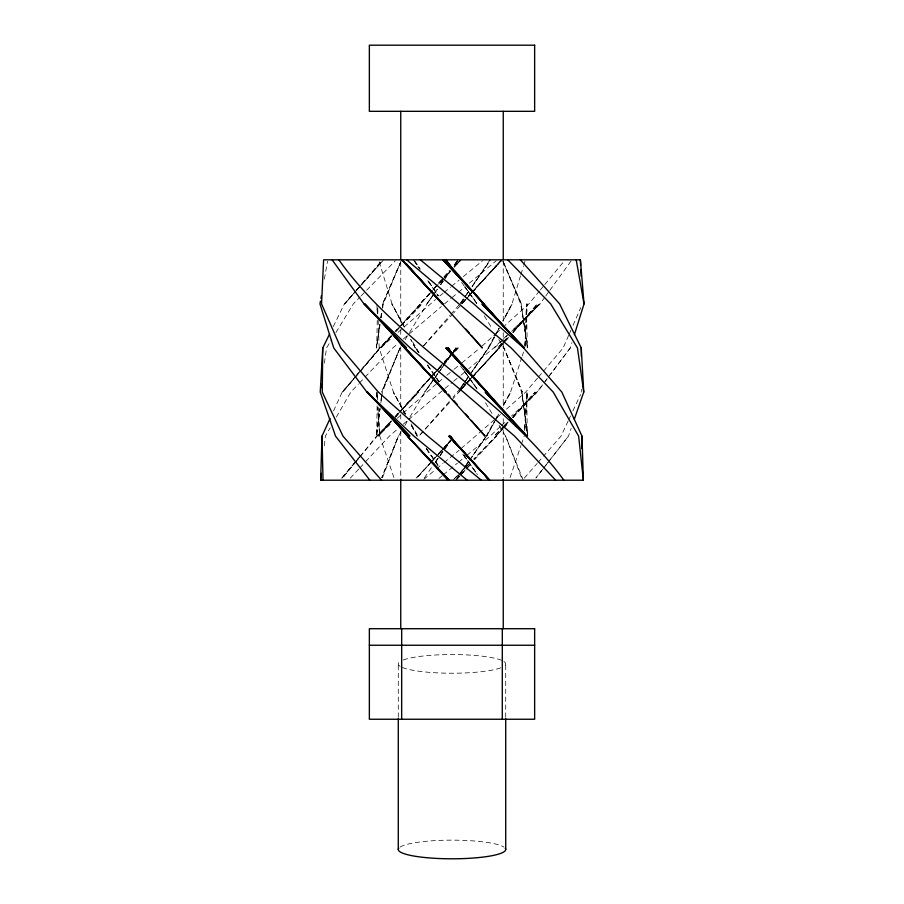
<?xml version="1.0" encoding="UTF-8"?>
<svg xmlns="http://www.w3.org/2000/svg" width="904" height="904" viewBox="0 0 904 904"><rect width="100%" height="100%" fill="white"/><g stroke="black" fill="none" stroke-linecap="round" stroke-linejoin="round"><path stroke-width="0.68" stroke-dasharray="4.52 3.39" d="M398.28 717.313L398.28 663.898M505.72 717.313L505.72 663.898M377.115 405.839L376.719 436.135L380.042 408.585L376.222 436.135L379.849 408.585M376.685 393.432L377.092 398.946L377.296 392.065L377.736 400.325M377.262 320.434L376.697 347.983L379.974 324.559L376.256 347.983L379.77 324.559M377.397 313.541L377.51 308.027M524.975 345.226L527.156 303.902L524.93 347.983L526.399 303.902L527.303 347.983L521.133 303.902L527.744 347.983L520.704 303.902L502.952 261.12L521.382 303.902L502.228 259.821M524.738 430.632L527.405 392.065L524.591 430.632L526.704 392.065L527.269 436.146M324.321 445.785L325.361 436.135L330.175 427.795M380.946 317.677L381.522 313.541M380.855 403.082L381.624 397.568M381.816 396.189L382.403 392.065L399.963 347.983L381.657 392.065L400.076 347.983M324.366 363.137L326.525 347.983L331.587 339.644M380.799 317.677L381.42 313.541M381.104 317.677L381.759 313.541M382.641 308.027L383.296 303.902L401.579 259.821M324.366 279.099L327.542 261.2M520.523 275.844L511.958 303.902L502.918 321.044L512.172 303.902L503.053 321.044M520.93 274.511L523.371 266.499M523.778 265.166L524.998 261.154M570.243 347.983L547.892 377.736L570.243 347.983L571.916 342.639M521.811 357.329L510.59 392.065L502.647 406.755L510.737 392.065L502.511 406.755M522.241 355.995L523.54 351.984M510.071 477.549L521.009 445.491M521.461 444.158L524.196 436.146M547.914 462.588L568.469 436.146L571.17 428.36M382.55 477.628L398.381 436.135L381.793 477.628L398.438 436.135L401.297 431.377M400.472 262.409L382.618 303.902L400.675 262.341M568.661 335.384L563.158 347.983L543.055 371.634M569.215 334.13L570.865 330.344M573.068 325.316L580.786 307.676M333.531 410.947L342.198 392.065L355.735 376.313M568.13 421.027L561.022 436.146L543.575 456.079M568.718 419.772L570.503 415.987M572.865 410.947L580.571 394.585M333.26 326.57L344.39 303.902L355.509 291.303M499.042 328.389L495.166 335.734L499.144 328.389M496.025 418.993L486.759 436.146L494.759 421.445M496.691 417.772L498.68 414.1M495.426 420.224L498.748 414.1M494.092 336.966L488.058 347.983L469.888 374.663M494.759 335.734L498.782 328.389M486.058 436.146L494.285 421.445M494.974 420.224L498.398 414.1M336.356 417.083L350.797 392.065L358.436 384.042M404.868 425.422L409.15 418.269M409.874 417.083L424.88 392.065L434.372 378.493M335.938 332.491L353.317 303.902L360.154 296.885M405.173 339.644L408.811 333.689M409.535 332.491L426.993 303.902L434.146 293.732M461.063 302.738L465.763 295.777M466.543 294.625L468.893 291.144M490.024 259.821L472.024 286.5L490.556 259.821M464.362 382.776L459.616 389.737L464.453 382.776M465.153 381.624L469.097 375.815M460.283 303.902L464.26 298.105M465.063 296.941L469.04 291.144M472.227 286.5L489.753 260.985M459.548 476.125L455.808 480.216L458.983 475.583M459.774 474.419L464.554 467.458M465.345 466.306L485.256 437.299M465.255 381.624L469.266 375.815M470.069 374.663L488.522 347.983L471.888 371.713M460.735 302.738L465.571 295.777M466.374 294.625L468.792 291.144M455.797 480.216L458.938 475.696M459.729 474.566L464.441 467.786M465.232 466.656L469.165 461.006M469.944 459.876L486.454 436.146L471.289 457.616M424.36 477.956L434.44 463.266M435.389 462.136L439.321 456.486M440.112 455.356L450.35 440.666L445.559 447.446M435.163 377.363L439.129 371.713M445.457 362.673L452.588 352.503L445.401 362.673M460.012 388.675L453.017 397.308M460.803 387.545L465.549 380.753M466.34 379.623L468.724 376.233M440.508 284.681L444.486 279.031M435.242 462.136L439.208 456.486M439.999 455.356L444.768 448.576M434.248 378.493L424.688 392.065L432.824 380.753M435.039 377.363L439.028 371.713M434.044 293.732L426.857 303.902L432.587 295.992M440.429 284.681L444.429 279.031M456.927 477.956L460.113 473.436M460.916 472.306L465.707 465.526M466.498 464.396L470.487 458.746M435.491 462.136L439.536 456.486M440.35 455.356L444.395 449.706M445.209 448.576L452.497 438.406M433.637 379.623L437.705 373.973M438.519 372.843L442.587 367.193M443.401 366.063L450.723 355.893M451.537 354.763L456.418 347.983L452.723 352.176M433.4 294.862L437.479 289.212M440.756 284.681L443.197 281.291M444.022 280.161L450.554 271.121L444.881 277.245L450.633 271.098M454.644 265.471L457.91 260.951M544.931 297.122L540.027 303.902L512.93 331.949M545.756 295.992L549.022 291.472M549.835 290.342L571.102 260.951M542.784 469.199L535.925 478.013L544.445 466.995M543.632 468.102L547.056 463.695M545.304 465.899L548.728 461.492M549.587 460.385L568.469 436.146M356.436 460.87L342.413 478.069L354.82 463.017M357.317 459.797L360.82 455.492L357.182 459.797M355.713 461.944L359.25 457.639M360.131 456.565L376.595 436.135L390.991 421.117M539.485 290.998L528.851 303.902L504.918 325.474M540.377 289.924L543.925 285.619M544.807 284.545L564.311 260.894M356.153 375.928L342.695 392.065L354.56 378.087M357.046 374.855L379.465 347.983L391.082 335.96M341.893 478.069L356.278 460.87M341.904 478.069L354.56 463.017M355.464 461.944L359.08 457.639M359.984 456.565L377.16 436.135L391.85 423.004M355.475 377.013L359.125 372.708M360.029 371.634L380.109 347.983L356.639 375.262M537.564 378.087L525.687 392.065L505.675 409.885M538.479 377.013L542.14 372.708M355.826 290.998L344.842 303.902L355.826 291.303M356.752 289.924L382.392 259.821M503.155 343.78L459.842 390.008M504.048 342.729L508.556 337.486M513.065 332.243L537.417 303.902L512.749 332.243M342.198 392.065L354.006 378.414M354.922 377.363L380.358 347.983L391.794 337.881M423.49 345.882L449.909 315.439M450.825 314.4L459.017 304.953M504.534 341.678L499.053 347.983L502.782 343.882M505.449 340.638L508.184 337.486M356.752 290.252L382.392 260.872M429.468 293.404L420.326 303.902L431.547 291.596L401.466 324.886M433.129 289.212L437.694 283.958M438.609 282.907L449.582 270.319M454.158 265.064L457.808 260.872M391.466 421.445L378.663 436.135L391.601 421.445M395.116 417.252L400.608 410.947M401.523 409.907L431.411 376.685M503.031 428.79L473.752 459.187L496.522 436.146L474.51 459.718M503.946 427.739L508.523 422.496M513.099 417.252L535.078 392.065L512.704 417.252M524.297 478.126L537.157 463.424M538.072 462.373L542.66 457.13M449.333 401.512L418.902 436.135L450.644 401.286M391.285 336.435L381.104 347.983L391.432 336.435M395.918 331.192L400.54 325.937M395.297 417.252L400.845 410.947M401.76 409.907L431.445 376.313M432.372 375.273L435.152 372.12M438.847 367.917L443.48 362.673M444.395 361.623L451.797 353.227M356.436 290.252L361.069 285.009M361.995 283.958L383.319 259.821M504.319 426.699L495.934 436.146L502.545 428.959M505.257 425.648L508.048 422.496M344.39 303.902L353.724 293.404M354.662 292.354L382.697 260.872M431.683 461.334L416.721 478.126L431.547 461.763M432.62 460.283L437.287 455.028M438.225 453.977L452.249 438.237M465.696 299.699L453.525 313.123M466.633 298.648L471.323 293.404M472.261 292.354L500.364 260.872M396.133 331.192L420.552 303.902L395.037 331.576M467.402 297.608L461.752 303.902L465.503 299.8M468.34 296.557L473.052 291.303M473.99 290.252L501.302 259.821M465.65 384.708L451.582 400.257M466.6 383.669L471.312 378.414M472.261 377.363L498.669 347.983L473.628 375.657M458.78 392.065L461.571 388.98M462.498 387.963L467.131 382.833M468.057 381.804L472.702 376.685M432.474 460.746L437.118 455.616M443.604 448.44L438.044 454.588L443.762 448.44M444.531 447.412L452.881 438.191L444.429 447.412M456.136 480.216L459.853 476.125M460.78 475.097L465.413 469.967M466.34 468.939L470.973 463.82L466.227 468.939M429.694 378.731L401.591 409.489M430.62 377.714L441.807 365.408M442.734 364.38L451.119 355.159M452.056 354.131L457.639 347.983L453.887 352.085M506.511 339.78L508.376 337.734M513.031 332.604L539.123 303.902L512.003 332.604M438.101 284.421L432.428 290.568M439.039 283.393L443.717 278.274M444.644 277.245L450.26 271.098M459.616 260.849L454 266.996L460.554 259.821M391.308 420.767L377.296 436.135L390.81 421.784M395.048 416.665L400.653 410.518M465.153 469.967L460.486 475.097L465.277 469.967M466.091 468.939L470.769 463.82M469.244 295.698L471.12 293.653M472.057 292.625L501.098 260.849M423.535 345.927L452.588 314.151M435.05 457.673L433.174 459.718L437.073 455.616M438.802 453.571L443.491 448.44M429.445 378.731L417.219 392.065L431.513 376.685M433.197 374.629L437.898 369.51M438.847 368.482L443.548 363.351M444.486 362.334L452.938 353.102M429.456 293.653L420.032 303.902L431.513 291.596M433.231 289.551L437.931 284.421M438.881 283.393L443.593 278.274M444.531 277.245L450.181 271.098M391.262 335.678L379.917 347.983L391.421 335.96M460.667 390.008L465.379 384.889M466.317 383.861L471.029 378.731M471.978 377.714L499.302 347.983L459.831 390.008M503.494 427.942L508.217 422.812M512.941 417.693L536.558 392.065L512.444 417.106M457.706 478.171L459.594 476.125M429.603 463.82L416.077 478.171M430.553 462.791L435.299 457.673M436.248 456.644L441.932 450.497M442.881 449.469L450.474 441.265L444.711 447.412M432.462 375.657L443.898 363.351M350.277 478.171L358.854 468.939M359.815 467.922L364.583 462.791M365.532 461.763L389.375 436.135L397.918 428.79M460.192 260.849L454.452 266.996L461.153 259.821M501.076 260.849L468.622 295.698L501.471 260.849M432.361 375.657L443.841 363.351M395.636 416.665L398.528 413.591M399.5 412.563L418.801 392.065L401.534 410.088M502.308 342.853L497.471 347.983L508.104 336.966M503.279 341.825L508.127 336.706M359.385 383.047L364.165 378.03M365.114 377.036L392.788 347.983L398.065 343.486M396.201 330.954L422.066 303.902L395.929 330.954M395.782 416.1L400.574 411.094M503.765 426.123L494.115 436.146L501.935 428.123M504.726 425.117L507.619 422.111M361.125 295.89L395.274 260.827M502.918 427.129L507.811 422.111M512.692 417.106L537.145 392.065L542.931 384.347L537.123 392.065L511.551 416.021M464.769 468.204L458.814 474.204L464.803 468.204M465.763 467.198L469.73 463.187L465.797 467.198M494.465 347.983L507.63 335.248M511.664 331.327L540.027 303.902L511.856 330.728M506.828 335.52L493.742 347.983L468.814 368.674M500.307 426.564L490.081 436.146L466.159 455.932M501.324 425.603L506.443 420.812M482.024 346.108L495.55 333.915M496.59 332.977L499.72 330.163M397.093 418.326L437.163 383.239M500.398 414.574L460.125 449.367M398.031 332.367L403.229 327.779M404.269 326.864L435.592 299.495M403.252 424.202L407.523 420.529M408.597 419.614L443.887 389.364M403.342 338.989L441.299 306.603M444.463 303.902L450.949 298.501M452.023 297.608L457.424 293.111M458.509 292.207L464.984 286.805M469.3 283.212L496.296 260.725M444.971 388.46L452.554 382.166M453.638 381.262L460.136 375.872M461.221 374.968L467.73 369.566M438.982 478.419L442.237 475.719M443.322 474.826L457.458 463.13M458.543 462.226L465.074 456.836M439.864 295.97L443.073 293.325M444.146 292.444L450.554 287.156M451.627 286.263L459.108 280.093M463.379 276.567L482.623 260.702M423.773 479.335L435.536 469.639M436.598 468.758L443.016 463.469M444.09 462.588L459.062 450.248M438.225 382.358L442.508 378.832M446.779 375.307L453.198 370.018M454.271 369.137L460.69 363.849M461.763 362.967L479.945 347.983M461.616 282.421L464.068 285.811M464.882 286.941L477.142 303.902L465.967 288.071M460.599 366.063L478.498 390.935M462.837 454.226L477.425 474.566M464.972 371.713L476.928 388.663M426.326 448.576L439.095 466.656M465.085 286.941L477.007 303.902M464.001 455.356L477.493 474.566M463.289 369.453L476.747 388.663M427.355 364.933L440.033 383.013M463.888 455.356L477.278 474.566M414.258 260.985L419.897 269.098M428.756 281.856L438.429 295.777M426.191 448.576L437.988 465.526M427.513 365.374L437.943 380.46M413.444 259.821L419.818 269.098M427.784 280.703L438.146 295.777M426.699 448.904L437.852 465.142M419.106 352.616L411.919 340.627M427.795 365.374L438.847 381.624M414.755 260.985L420.236 269.098M428.846 281.856L438.237 295.777M484.284 315.812L492.284 328.92M498.827 339.644L503.923 347.983L522.342 392.065L504.036 347.983L521.597 392.065L527.394 433.389M485.55 402.777L491.991 413.501M499.132 425.422L505.562 436.135M405.602 414.1L393.263 392.065L405.252 414.1M411.083 423.897L417.942 436.135M404.551 327.169L391.827 303.902L404.212 327.169L392.042 303.902L379.002 261.154M405.32 414.1L393.409 392.065L379.171 347.983L378.154 320.434M523.235 480.216L505.618 436.135L522.444 480.216M393.918 477.549L379.804 436.135L377.691 407.207L379.646 436.135L378.098 407.207M527.778 436.146L521.97 392.065L526.942 433.389M376.595 392.065L377.07 398.946M376.911 305.281L377.352 313.541L377.047 308.027M377.736 308.027L377.917 313.541M581.724 389.308L581.747 392.065M503.245 260.759L503.245 321.372M503.245 332.661L503.245 342.526M503.245 343.938L503.245 407.376M503.245 418.654L503.245 424.292M503.245 429.931L503.245 477.866M400.754 262.171L400.754 324.197M400.754 329.836L400.754 336.887M400.754 346.752L400.754 408.789M400.754 414.427L400.754 420.066M400.754 431.344L400.754 477.866M503.89 661.479A53.72 9.334 0 0 1 503.89 666.304M500.692 667.83A53.72 9.334 0 0 1 450.825 673.22A53.72 9.334 0 0 1 402.37 667.457M400.11 666.304A53.72 9.334 0 0 1 400.11 661.479M403.308 659.954A53.72 9.334 0 0 1 453.175 654.564A53.72 9.334 0 0 1 501.63 660.327M400.11 847.059A53.72 9.334 0 0 1 452 840.144A53.72 9.334 0 0 1 503.89 847.059M381.703 394.811L380.866 401.704L381.669 394.811M382.867 303.902L382.29 308.027L382.867 303.902M494.522 336.966L488.702 347.983L494.578 336.966M444.666 363.803L439.92 370.583L444.598 363.803M455.752 347.983L453.379 351.373L455.752 347.983M437.333 289.212L434.937 292.602L437.242 289.212M450.045 271.121L445.276 277.901L450.011 271.121M458 259.821L454.023 265.471L458 259.821M547.056 378.832L543.745 383.239L547.067 378.832M450.565 356.176L444.847 362.334L450.531 356.176M458.181 347.983L454.373 352.085L458.181 347.983M443.921 278.274L439.129 283.393L443.943 278.274M464.803 299.8L460.983 303.902L464.837 299.8M457.831 475.21L452.87 480.216L457.842 475.21M418.654 352.503L415.478 347.983L418.688 352.616M417.241 436.135L410.574 423.897L417.241 436.135M415.298 347.983L410.732 339.407L415.298 347.983"/><path stroke-width="1.36" d="M398.28 849.466L398.28 718.725M505.72 849.466L505.72 718.725M329.542 334.13L322.751 347.983L322.253 392.053L342.978 436.135L381.533 480.216M581.713 448.542L582.006 436.146L561.802 392.065L523.642 347.983L473.752 303.902L420.315 259.821M582.006 436.146L583.362 480.216L320.637 480.216L321.982 436.135L330.073 418.507M322.751 347.983L320.253 392.053L335.531 436.135L369.86 480.216M320.637 480.216L321.372 473.334M320.841 387.929L321.428 383.793M320.468 301.145L319.971 303.902L333.757 347.983L366.877 392.053L409.885 436.135L379.013 404.077M320.954 298.388L321.44 295.631M574.424 334.627L584.029 303.902L580.391 259.821L323.609 259.821L321.564 303.902L340.842 347.983L378.313 392.053L427.829 436.135L481.301 480.216M574.311 419.286L583.747 392.065L581.249 347.983L559.61 303.902L520.376 259.821M369.352 645.241L534.648 645.241M467.198 480.216L413.919 436.135L366.877 392.053M406.619 259.821L511.212 347.983L553.203 392.065L578.639 436.146L583.362 480.216M332.084 259.821L363.973 303.902L410.258 347.983L463.368 392.065L514.625 436.135L555.632 480.216M507.743 259.821L550.683 303.902L577.475 347.983L583.747 392.065M524.535 347.983L481.934 303.902L524.071 347.983L483.448 303.902L505.991 329.09M364.007 303.902L406.529 347.983L385.217 325.429M375.16 400.076L367.442 392.053L408.066 436.135L399.681 426.688M527.394 436.135L485.199 392.065L501.607 409.489M376.493 316.197L364.877 303.902L376.053 316.197M378.437 318.253L383.285 323.372M503.539 411.535L516.094 424.869M518.015 426.914L523.811 433.061M401.568 259.821L443.016 303.902L401.964 259.821L442.248 303.902L417.761 276.613M489.821 480.216L448.791 436.135L489.561 480.216L449.265 436.135L480.792 470.995M523.902 433.061L447.57 347.983L450.836 352.503M481.764 386.935L446.35 347.983L486.781 392.065L445.819 347.983L486.94 392.065L506.138 414.1M483.629 388.98L505.935 414.1M377.917 318.253L404.947 347.983L383.025 322.796M406.258 349L445.209 392.065L404.698 347.983L446.09 392.065L404.45 347.983L382.81 322.796M485.437 476.114L489.143 480.216L485.403 476.024M447.853 480.216L407.478 436.135L449.164 480.216L407.376 436.135L388.155 414.1M405.32 347.983L485.098 436.135L471.266 420.394M406.461 264.013L414.936 273.46M512.568 336.435L517.269 341.678M406.45 264.013L482.329 347.983L471.402 335.384M481.662 471.82L449.887 436.135L454.746 442.926M381.974 406.755L386.629 411.998M388.494 414.1L396.879 423.547M517.348 341.678L484.013 303.902L442.847 259.821L483.968 303.902L443.446 259.821L483.674 303.902L445.276 259.821L450.181 266.601M509.63 418.303L511.472 420.394M448.214 394.155L450.056 396.257M453.74 400.461L457.435 404.653M465.729 414.1L468.498 417.252M381.748 406.755L386.324 411.998M509.799 418.303L511.619 420.394M515.28 424.597L517.111 426.699M465.933 329.09L469.583 333.282M563.904 480.216C501.223 394.46 400.709 346.266 338.808 259.821M576.21 259.821L584.029 303.902M580.391 259.821L580.639 265.335M580.831 269.46L581.159 276.353M321.982 436.135L323.044 480.216M581.249 347.983L581.351 356.244M503.245 111.316L503.245 259.346M503.245 479.267L503.245 628.709M502.308 628.709L502.285 719.245M401.681 628.709L401.658 719.245M400.754 111.316L400.754 259.346M400.754 479.267L400.754 628.709M505.257 848.257A53.72 9.334 0 0 1 452 858.8A53.72 9.334 0 0 1 398.732 848.257M534.648 45.2L369.352 45.2L369.352 111.316L534.648 111.316L534.648 45.2M534.648 628.709L369.352 628.709L369.352 719.245L534.648 719.245L534.648 628.709M453.989 271.121L446 259.821L453.955 271.121M453.819 355.893L448.248 347.983L453.785 355.893M455.254 442.926L450.497 436.135L455.22 442.926"/></g></svg>
